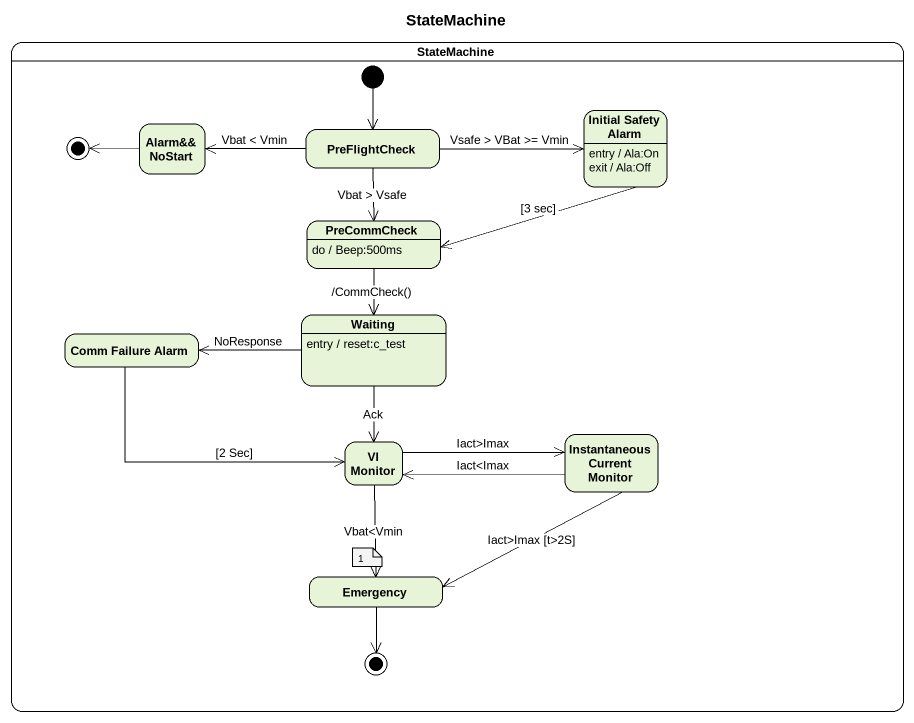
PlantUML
@startuml
title StateMachine
hide empty description
state StateMachine {
  state final1 <<end>>
  state "Alarm&& NoStart" as Alarm_NoStart
  state PreFlightCheck
  state "Initial Safety Alarm" as Initial_Safety_Alarm
  Initial_Safety_Alarm : entry / Ala:On
  Initial_Safety_Alarm : exit / Ala:Off
  state PreCommCheck
  PreCommCheck : do / Beep:500ms
  state "Comm Failure Alarm" as Comm_Failure_Alarm
  state Waiting
  Waiting : entry / reset:c_test
  state "VI Monitor" as VI_Monitor
  state "Instantaneous Current Monitor" as Instantaneous_Current
  state Emergency
  state final2 <<end>>
  [*] --> PreFlightCheck
}
Alarm_NoStart -left-> final1
PreFlightCheck -left-> Alarm_NoStart : Vbat < Vmin
PreFlightCheck -right-> Initial_Safety_Alarm : Vsafe > VBat >= Vmin
PreFlightCheck --> PreCommCheck : Vbat > Vsafe
Initial_Safety_Alarm -left-> PreCommCheck : [3 sec]
PreCommCheck --> Waiting : /CommCheck()
Comm_Failure_Alarm -right-> VI_Monitor : [2 Sec]
Waiting -left-> Comm_Failure_Alarm : NoResponse
Waiting --> VI_Monitor : Ack
VI_Monitor -right-> Instantaneous_Current : Iact>Imax
VI_Monitor --> Emergency : Vbat<Vmin
Instantaneous_Current -left-> VI_Monitor : Iact<Imax
Instantaneous_Current -left-> Emergency : Iact>Imax [t>2S]
Emergency --> final2
note as N1
  1
end note
@enduml
